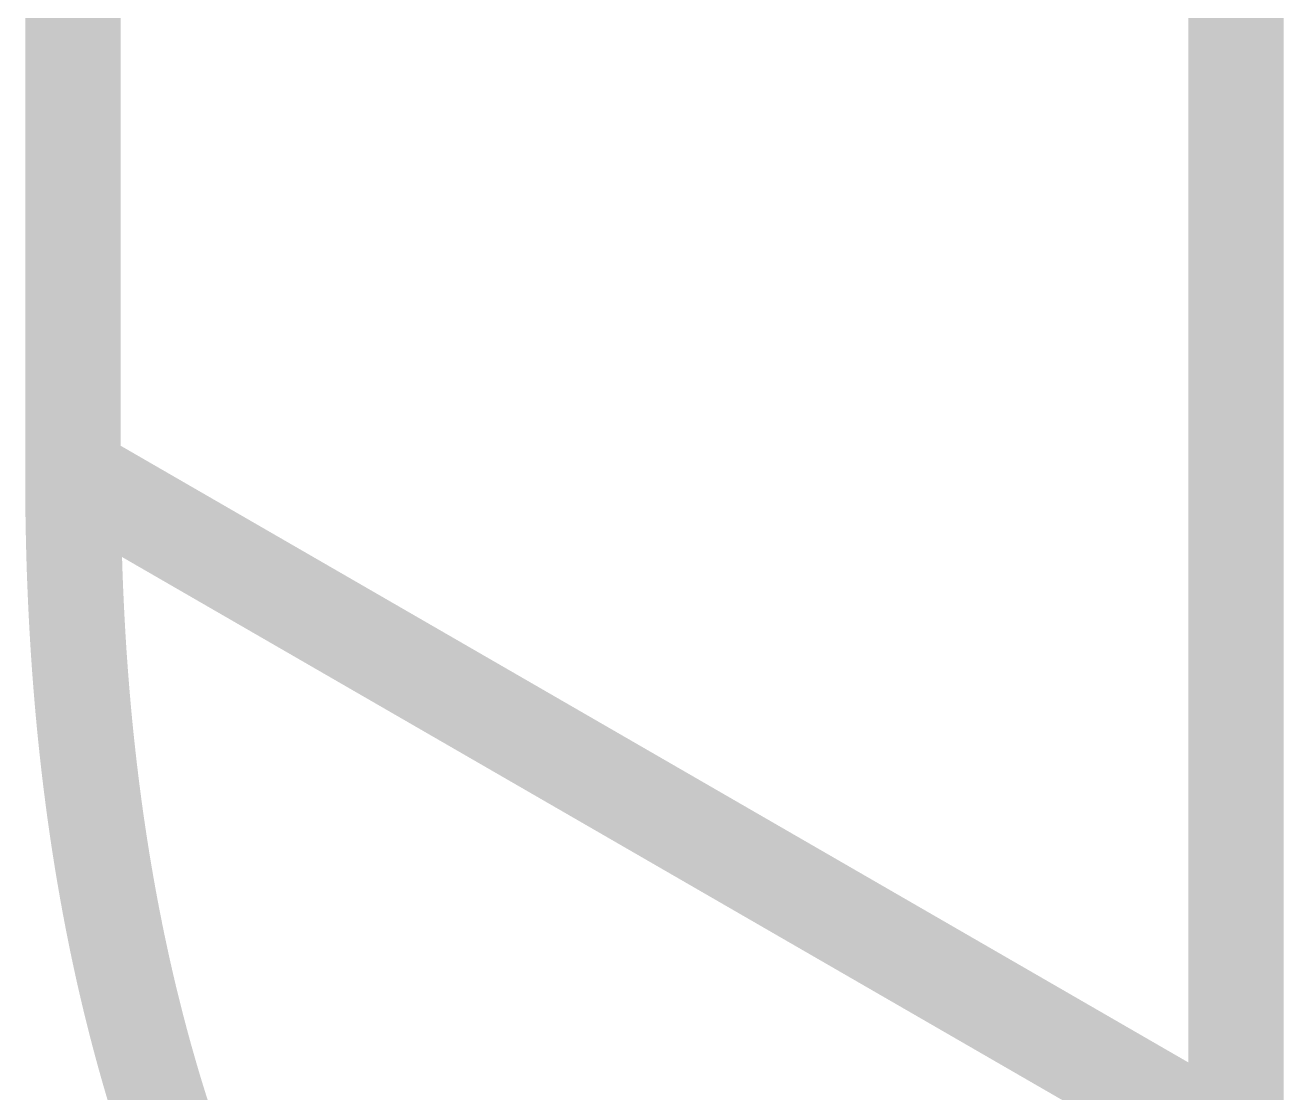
# Model space of a CAD drawing. Header units: millimetres. Extents: x 178 to 562, y 241 to 450.
# Drawn here: x 545.09 to 545.748, y 322.248 to 322.806 of the extents above; entities that cross this region are included whole.
import ezdxf

# ---------------------------------------------------------------- set-up
doc = ezdxf.new("R2010")
doc.units = ezdxf.units.MM
doc.layers.add('Mechanical1', color=6, linetype='Continuous')

msp = doc.modelspace()

# ---------------------------------------------------------------- linework, layer by layer
at = {"layer": 'Mechanical1', "const_width": 0.05}
for points in [[(545.11473, 322.57192), (545.11473, 333.98716)], [(545.72284, 322.22086), (545.72284, 333.6361)], [(545.11473, 322.57192), (545.72284, 322.22086)], [(545.11473, 322.57007), (545.11475, 322.56454)], [(545.11475, 322.56454), (545.11478, 322.55902)], [(545.11478, 322.55902), (545.11484, 322.55352)], [(545.11484, 322.55352), (545.11492, 322.54803)], [(545.11492, 322.54803), (545.11502, 322.54255)], [(545.11502, 322.54255), (545.11513, 322.53709)], [(545.11513, 322.53709), (545.11527, 322.53165)], [(545.11527, 322.53165), (545.11543, 322.52622)], [(545.11543, 322.52622), (545.1156, 322.5208)], [(545.1156, 322.5208), (545.1158, 322.5154)], [(545.1158, 322.5154), (545.11602, 322.51001)], [(545.11602, 322.51001), (545.11626, 322.50464)], [(545.11626, 322.50464), (545.11652, 322.49928)], [(545.11652, 322.49928), (545.1168, 322.49393)], [(545.1168, 322.49393), (545.1171, 322.48861)], [(545.1171, 322.48861), (545.11742, 322.48329)], [(545.11742, 322.48329), (545.11776, 322.47799)], [(545.11776, 322.47799), (545.11813, 322.47271)], [(545.11813, 322.47271), (545.11851, 322.46743)], [(545.11851, 322.46743), (545.11892, 322.46218)], [(545.11892, 322.46218), (545.11934, 322.45694)], [(545.11934, 322.45694), (545.11979, 322.45171)], [(545.11979, 322.45171), (545.12026, 322.4465)], [(545.12026, 322.4465), (545.12075, 322.4413)], [(545.12075, 322.4413), (545.12126, 322.43612)], [(545.12126, 322.43612), (545.1218, 322.43095)], [(545.1218, 322.43095), (545.12254, 322.42409)], [(545.12254, 322.42409), (545.12332, 322.41725)], [(545.12332, 322.41725), (545.12415, 322.41043)], [(545.12415, 322.41043), (545.12501, 322.40365)], [(545.12501, 322.40365), (545.1259, 322.39688)], [(545.1259, 322.39688), (545.12684, 322.39015)], [(545.12684, 322.39015), (545.12782, 322.38344)], [(545.12782, 322.38344), (545.12884, 322.37676)], [(545.12884, 322.37676), (545.12989, 322.3701)], [(545.12989, 322.3701), (545.13099, 322.36348)], [(545.13099, 322.36348), (545.13212, 322.35687)], [(545.13212, 322.35687), (545.1333, 322.3503)], [(545.1333, 322.3503), (545.13451, 322.34375)], [(545.13451, 322.34375), (545.13577, 322.33723)], [(545.13577, 322.33723), (545.13706, 322.33073)], [(545.13706, 322.33073), (545.1384, 322.32427)], [(545.1384, 322.32427), (545.13978, 322.31783)], [(545.13978, 322.31783), (545.14119, 322.31141)], [(545.14119, 322.31141), (545.14265, 322.30502)], [(545.14265, 322.30502), (545.14415, 322.29866)], [(545.14415, 322.29866), (545.14569, 322.29233)], [(545.14569, 322.29233), (545.14727, 322.28603)], [(545.14727, 322.28603), (545.1489, 322.27975)], [(545.1489, 322.27975), (545.15056, 322.2735)], [(545.15056, 322.2735), (545.15227, 322.26727)], [(545.15227, 322.26727), (545.15402, 322.26107)], [(545.15402, 322.26107), (545.15626, 322.25336)], [(545.15626, 322.25336), (545.15857, 322.2457)], [(545.15857, 322.2457), (545.16095, 322.23808)], [(545.16095, 322.23808), (545.1634, 322.2305)], [(545.1634, 322.2305), (545.16591, 322.22296)]]:
    msp.add_lwpolyline(points, dxfattribs=at)
at = {"layer": 'Mechanical1', "const_width": 0.025}
for points in [[(545.10223, 322.57192, 1), (545.12723, 322.57192, 1)], [(545.10223, 322.57192, 1), (545.12723, 322.57192, 1)], [(545.10223, 322.57192, 1), (545.12723, 322.57192, 1)], [(545.10223, 322.57007, 1), (545.12723, 322.57007, 1)], [(545.10223, 322.57007, 1), (545.12723, 322.57007, 1)], [(545.10225, 322.56454, 1), (545.12725, 322.56454, 1)], [(545.10225, 322.56454, 1), (545.12725, 322.56454, 1)], [(545.10229, 322.55902, 1), (545.12728, 322.55902, 1)], [(545.10229, 322.55902, 1), (545.12728, 322.55902, 1)], [(545.10234, 322.55352, 1), (545.12734, 322.55352, 1)], [(545.10234, 322.55352, 1), (545.12734, 322.55352, 1)], [(545.10242, 322.54803, 1), (545.12742, 322.54803, 1)], [(545.10242, 322.54803, 1), (545.12742, 322.54803, 1)], [(545.10252, 322.54255, 1), (545.12752, 322.54255, 1)], [(545.10252, 322.54255, 1), (545.12752, 322.54255, 1)], [(545.10263, 322.53709, 1), (545.12763, 322.53709, 1)], [(545.10263, 322.53709, 1), (545.12763, 322.53709, 1)], [(545.10277, 322.53165, 1), (545.12777, 322.53165, 1)], [(545.10277, 322.53165, 1), (545.12777, 322.53165, 1)], [(545.10293, 322.52622, 1), (545.12793, 322.52622, 1)], [(545.10293, 322.52622, 1), (545.12793, 322.52622, 1)], [(545.1031, 322.5208, 1), (545.1281, 322.5208, 1)], [(545.1031, 322.5208, 1), (545.1281, 322.5208, 1)], [(545.1033, 322.5154, 1), (545.1283, 322.5154, 1)], [(545.1033, 322.5154, 1), (545.1283, 322.5154, 1)], [(545.10352, 322.51001, 1), (545.12852, 322.51001, 1)], [(545.10352, 322.51001, 1), (545.12852, 322.51001, 1)], [(545.10376, 322.50464, 1), (545.12876, 322.50464, 1)], [(545.10376, 322.50464, 1), (545.12876, 322.50464, 1)], [(545.10402, 322.49928, 1), (545.12902, 322.49928, 1)], [(545.10402, 322.49928, 1), (545.12902, 322.49928, 1)], [(545.1043, 322.49393, 1), (545.1293, 322.49393, 1)], [(545.1043, 322.49393, 1), (545.1293, 322.49393, 1)], [(545.1046, 322.48861, 1), (545.1296, 322.48861, 1)], [(545.1046, 322.48861, 1), (545.1296, 322.48861, 1)], [(545.10492, 322.48329, 1), (545.12992, 322.48329, 1)], [(545.10492, 322.48329, 1), (545.12992, 322.48329, 1)], [(545.10526, 322.47799, 1), (545.13026, 322.47799, 1)], [(545.10526, 322.47799, 1), (545.13026, 322.47799, 1)], [(545.10563, 322.47271, 1), (545.13063, 322.47271, 1)], [(545.10563, 322.47271, 1), (545.13063, 322.47271, 1)], [(545.10601, 322.46743, 1), (545.13101, 322.46743, 1)], [(545.10601, 322.46743, 1), (545.13101, 322.46743, 1)], [(545.10642, 322.46218, 1), (545.13142, 322.46218, 1)], [(545.10642, 322.46218, 1), (545.13142, 322.46218, 1)], [(545.10684, 322.45694, 1), (545.13184, 322.45694, 1)], [(545.10684, 322.45694, 1), (545.13184, 322.45694, 1)], [(545.10729, 322.45171, 1), (545.13229, 322.45171, 1)], [(545.10729, 322.45171, 1), (545.13229, 322.45171, 1)], [(545.10776, 322.4465, 1), (545.13276, 322.4465, 1)], [(545.10776, 322.4465, 1), (545.13276, 322.4465, 1)], [(545.10825, 322.4413, 1), (545.13325, 322.4413, 1)], [(545.10825, 322.4413, 1), (545.13325, 322.4413, 1)], [(545.10876, 322.43612, 1), (545.13376, 322.43612, 1)], [(545.10876, 322.43612, 1), (545.13376, 322.43612, 1)], [(545.1093, 322.43095, 1), (545.1343, 322.43095, 1)], [(545.1093, 322.43095, 1), (545.1343, 322.43095, 1)], [(545.11004, 322.42409, 1), (545.13504, 322.42409, 1)], [(545.11004, 322.42409, 1), (545.13504, 322.42409, 1)], [(545.11082, 322.41725, 1), (545.13582, 322.41725, 1)], [(545.11082, 322.41725, 1), (545.13582, 322.41725, 1)], [(545.11165, 322.41043, 1), (545.13665, 322.41043, 1)], [(545.11165, 322.41043, 1), (545.13665, 322.41043, 1)], [(545.11251, 322.40365, 1), (545.13751, 322.40365, 1)], [(545.11251, 322.40365, 1), (545.13751, 322.40365, 1)], [(545.11341, 322.39688, 1), (545.1384, 322.39688, 1)], [(545.11341, 322.39688, 1), (545.1384, 322.39688, 1)], [(545.11434, 322.39015, 1), (545.13934, 322.39015, 1)], [(545.11434, 322.39015, 1), (545.13934, 322.39015, 1)], [(545.11532, 322.38344, 1), (545.14032, 322.38344, 1)], [(545.11532, 322.38344, 1), (545.14032, 322.38344, 1)], [(545.11634, 322.37676, 1), (545.14134, 322.37676, 1)], [(545.11634, 322.37676, 1), (545.14134, 322.37676, 1)], [(545.11739, 322.3701, 1), (545.14239, 322.3701, 1)], [(545.11739, 322.3701, 1), (545.14239, 322.3701, 1)], [(545.11849, 322.36348, 1), (545.14349, 322.36348, 1)], [(545.11849, 322.36348, 1), (545.14349, 322.36348, 1)], [(545.11962, 322.35687, 1), (545.14462, 322.35687, 1)], [(545.11962, 322.35687, 1), (545.14462, 322.35687, 1)], [(545.1208, 322.3503, 1), (545.1458, 322.3503, 1)], [(545.1208, 322.3503, 1), (545.1458, 322.3503, 1)], [(545.12201, 322.34375, 1), (545.14701, 322.34375, 1)], [(545.12201, 322.34375, 1), (545.14701, 322.34375, 1)], [(545.12327, 322.33723, 1), (545.14827, 322.33723, 1)], [(545.12327, 322.33723, 1), (545.14827, 322.33723, 1)], [(545.12456, 322.33073, 1), (545.14956, 322.33073, 1)], [(545.12456, 322.33073, 1), (545.14956, 322.33073, 1)], [(545.1259, 322.32427, 1), (545.1509, 322.32427, 1)], [(545.1259, 322.32427, 1), (545.1509, 322.32427, 1)], [(545.12728, 322.31783, 1), (545.15228, 322.31783, 1)], [(545.12728, 322.31783, 1), (545.15228, 322.31783, 1)], [(545.12869, 322.31141, 1), (545.15369, 322.31141, 1)], [(545.12869, 322.31141, 1), (545.15369, 322.31141, 1)], [(545.13015, 322.30502, 1), (545.15515, 322.30502, 1)], [(545.13015, 322.30502, 1), (545.15515, 322.30502, 1)], [(545.13165, 322.29866, 1), (545.15665, 322.29866, 1)], [(545.13165, 322.29866, 1), (545.15665, 322.29866, 1)], [(545.13319, 322.29233, 1), (545.15819, 322.29233, 1)], [(545.13319, 322.29233, 1), (545.15819, 322.29233, 1)], [(545.13477, 322.28603, 1), (545.15977, 322.28603, 1)], [(545.13477, 322.28603, 1), (545.15977, 322.28603, 1)], [(545.1364, 322.27975, 1), (545.1614, 322.27975, 1)], [(545.1364, 322.27975, 1), (545.1614, 322.27975, 1)], [(545.13806, 322.2735, 1), (545.16306, 322.2735, 1)], [(545.13806, 322.2735, 1), (545.16306, 322.2735, 1)], [(545.13977, 322.26727, 1), (545.16477, 322.26727, 1)], [(545.13977, 322.26727, 1), (545.16477, 322.26727, 1)], [(545.14152, 322.26107, 1), (545.16652, 322.26107, 1)], [(545.14152, 322.26107, 1), (545.16652, 322.26107, 1)], [(545.14376, 322.25336, 1), (545.16876, 322.25336, 1)], [(545.14376, 322.25336, 1), (545.16876, 322.25336, 1)], [(545.14608, 322.2457, 1), (545.17107, 322.2457, 1)], [(545.14608, 322.2457, 1), (545.17107, 322.2457, 1)], [(545.14846, 322.23808, 1), (545.17345, 322.23808, 1)], [(545.14846, 322.23808, 1), (545.17345, 322.23808, 1)], [(545.1509, 322.2305, 1), (545.1759, 322.2305, 1)], [(545.1509, 322.2305, 1), (545.1759, 322.2305, 1)]]:
    msp.add_lwpolyline(points, format="xyb", close=True, dxfattribs=at)
at = {"layer": 'Mechanical1', "const_width": 0.05}
msp.add_lwpolyline([(545.11473, 322.57007, -0.000298), (545.11473, 322.57192)], format="xyb", dxfattribs=at)

doc.saveas('drawing.dxf')
